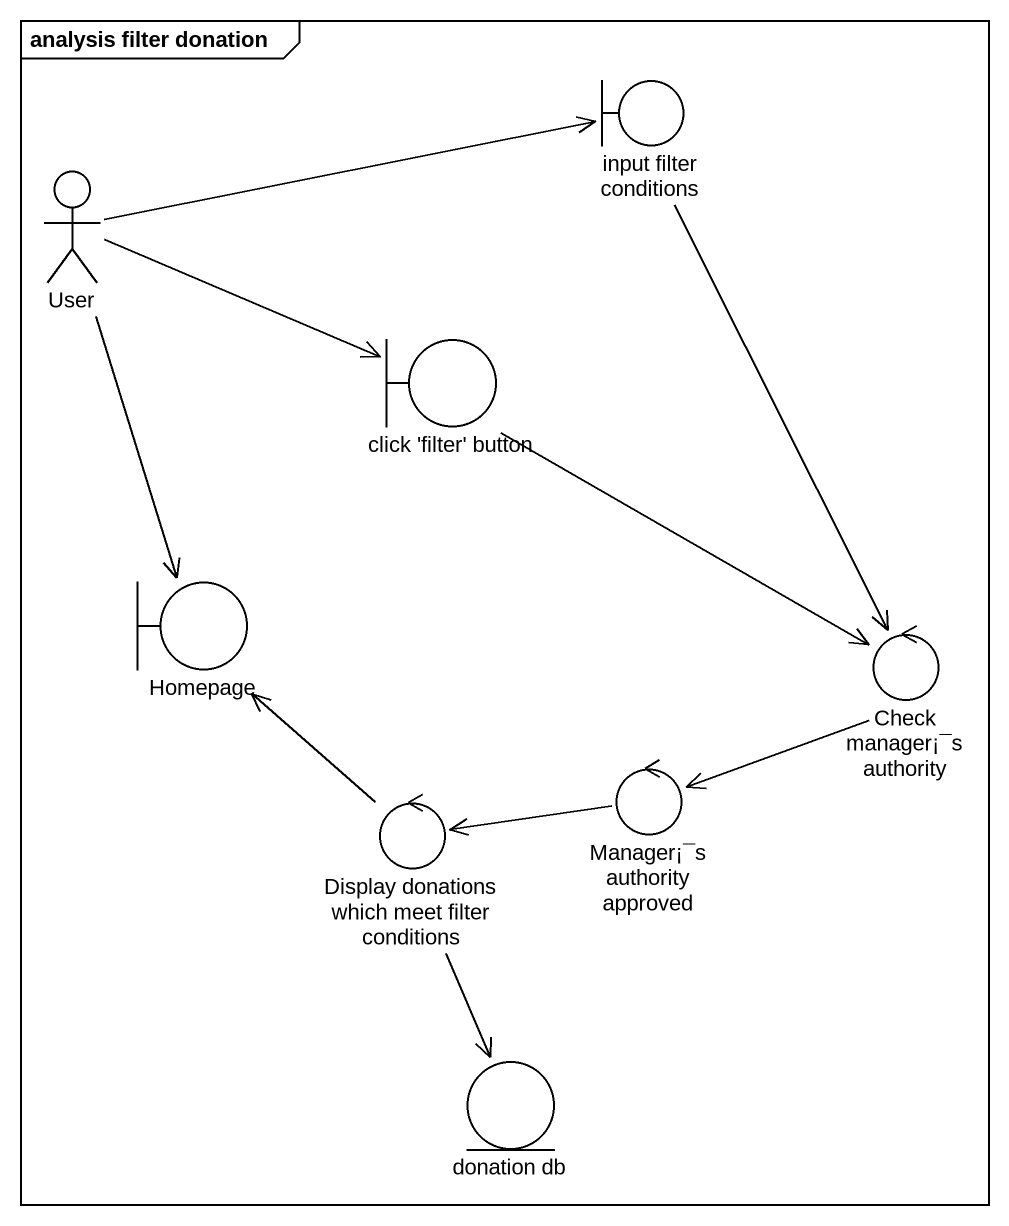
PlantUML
@startuml
mainframe analysis filter donation
boundary "input filter conditions" as input_filter_conditions
actor User
boundary "click 'filter' button" as click_filter_button
boundary Homepage
control "Check manager¡¯s authority" as Check_manager_s_authority
control "Display donations which meet filter conditions" as Display_donations_which
control "Manager¡¯s authority approved" as Manager_s_authority_approved
entity "donation db" as donation_db
input_filter_conditions --> Check_manager_s_authority
User -right-> input_filter_conditions
User -right-> click_filter_button
User --> Homepage
click_filter_button --> Check_manager_s_authority
Check_manager_s_authority -left-> Manager_s_authority_approved
Display_donations_which -up-> Homepage
Display_donations_which --> donation_db
Manager_s_authority_approved -left-> Display_donations_which
@enduml
